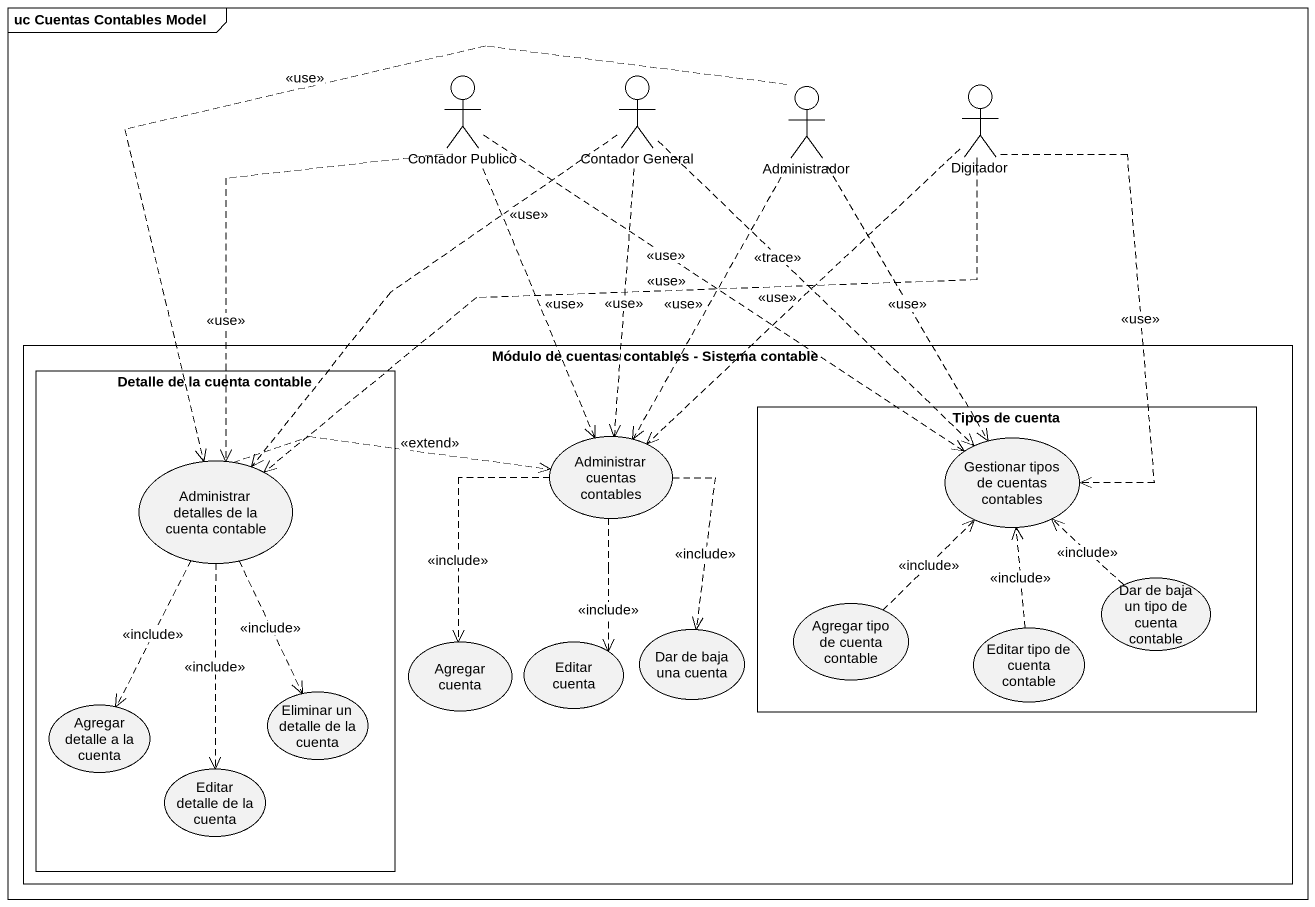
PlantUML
@startuml
mainframe uc Cuentas Contables Model
actor "Contador Publico" as Contador_Publico
actor "Contador General" as Contador_General
actor Administrador
actor Digitador
rectangle "Módulo de cuentas contables - Sistema contable" as Módulo_de_cuentas_contables {
  rectangle "Detalle de la cuenta contable" as Detalle_de_la_cuenta {
    usecase "Administrar detalles de la cuenta contable" as Administrar_detalles_de_la
    usecase "Eliminar un detalle de la cuenta" as Eliminar_un_detalle_de_la
    usecase "Agregar detalle a la cuenta" as Agregar_detalle_a_la_cuenta
    usecase "Editar detalle de la cuenta" as Editar_detalle_de_la_cuenta
  }
  rectangle "Tipos de cuenta" as Tipos_de_cuenta {
    usecase "Gestionar tipos de cuentas contables" as Gestionar_tipos_de_cuentas
    usecase "Dar de baja un tipo de cuenta contable" as Dar_de_baja_un_tipo_de
    usecase "Agregar tipo de cuenta contable" as Agregar_tipo_de_cuenta
    usecase "Editar tipo de cuenta contable" as Editar_tipo_de_cuenta
  }
  usecase "Administrar cuentas contables" as Administrar_cuentas
  usecase "Agregar cuenta" as Agregar_cuenta
  usecase "Editar cuenta" as Editar_cuenta
  usecase "Dar de baja una cuenta" as Dar_de_baja_una_cuenta
}
Contador_Publico ..> Administrar_detalles_de_la : <<use>>
Contador_Publico ..> Administrar_cuentas : <<use>>
Contador_Publico ..> Gestionar_tipos_de_cuentas : <<use>>
Contador_General ..> Administrar_detalles_de_la : <<use>>
Contador_General ..> Administrar_cuentas : <<use>>
Contador_General ..> Gestionar_tipos_de_cuentas : <<trace>>
Administrador ..> Administrar_detalles_de_la : <<use>>
Administrador ..> Administrar_cuentas : <<use>>
Administrador ..> Gestionar_tipos_de_cuentas : <<use>>
Digitador .left.> Administrar_detalles_de_la : <<use>>
Digitador ..> Administrar_cuentas : <<use>>
Digitador ..> Gestionar_tipos_de_cuentas : <<use>>
Administrar_detalles_de_la .right.> Administrar_cuentas : <<extend>>
Administrar_detalles_de_la ..> Eliminar_un_detalle_de_la : <<include>>
Administrar_detalles_de_la ..> Agregar_detalle_a_la_cuenta : <<include>>
Administrar_detalles_de_la ..> Editar_detalle_de_la_cuenta : <<include>>
Administrar_cuentas ..> Agregar_cuenta : <<include>>
Administrar_cuentas ..> Editar_cuenta : <<include>>
Administrar_cuentas ..> Dar_de_baja_una_cuenta : <<include>>
Dar_de_baja_un_tipo_de .up.> Gestionar_tipos_de_cuentas : <<include>>
Agregar_tipo_de_cuenta .up.> Gestionar_tipos_de_cuentas : <<include>>
Editar_tipo_de_cuenta .up.> Gestionar_tipos_de_cuentas : <<include>>
@enduml
